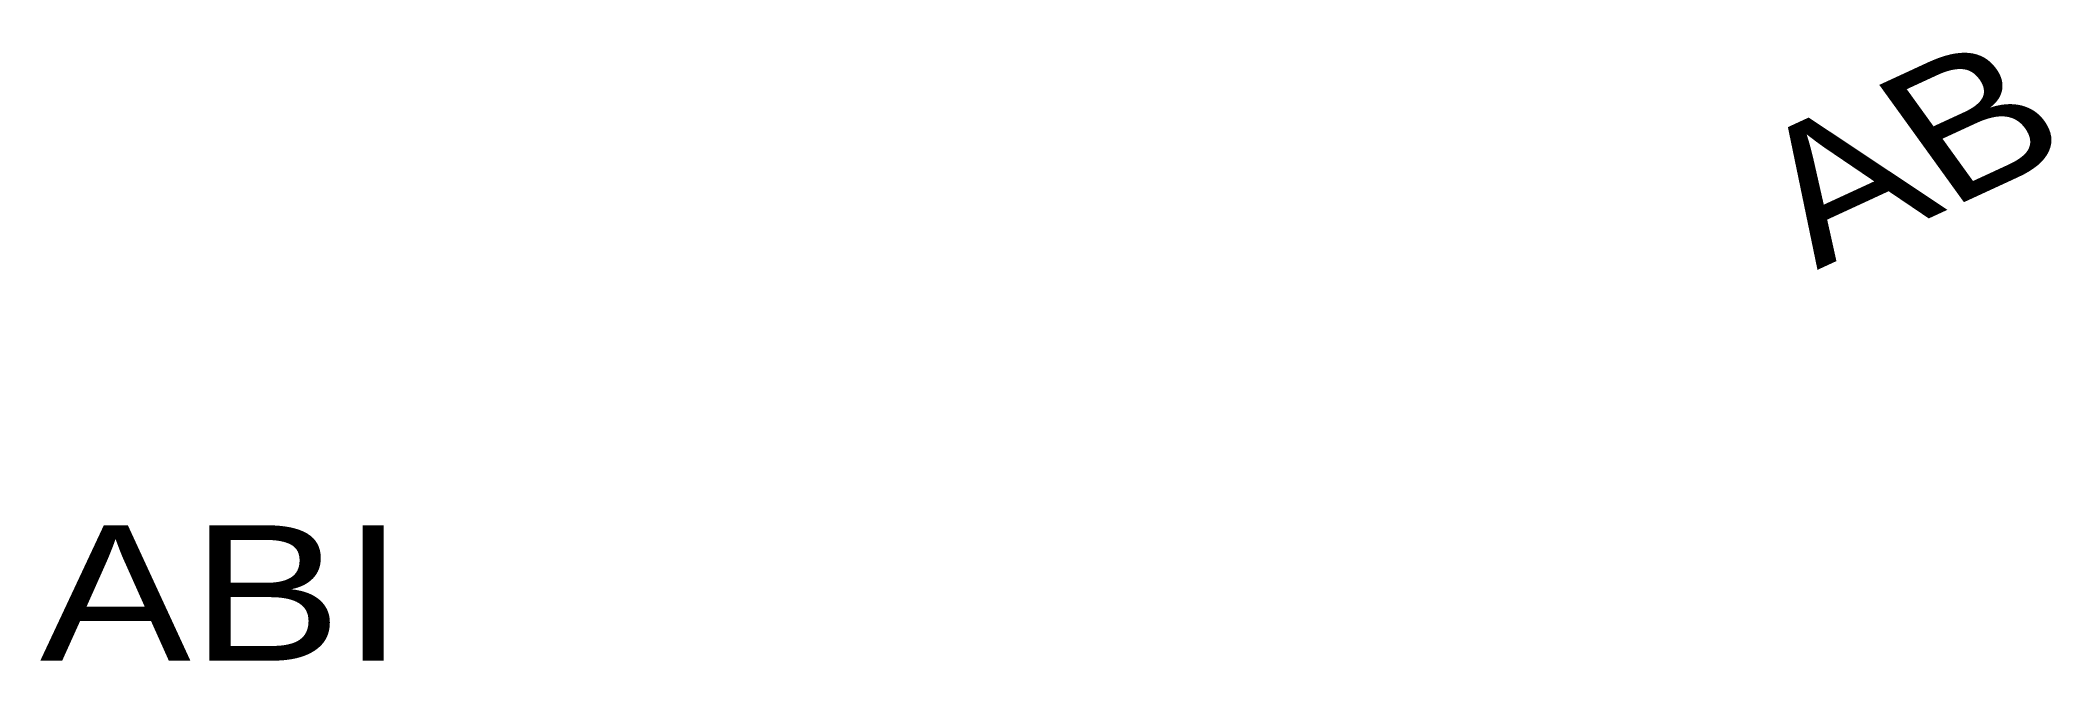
# Model space of a CAD drawing. Header units: metres. Extents: x 0 to 23.8, y -6 to 1.3.
import ezdxf

# ---------------------------------------------------------------- set-up
doc = ezdxf.new("R2010")
doc.units = ezdxf.units.M

msp = doc.modelspace()

# ---------------------------------------------------------------- texts
at = {"color": 1, "extrusion": (0, -0.6, 0.8)}
msp.add_text('ABI', height=2, dxfattribs=at).set_placement((0, 0, 10))
at = {"color": 3, "extrusion": (0, -0.6, 0.8), "insert": (20, 0), "char_height": 2, "attachment_point": 1, "rotation": 30}
msp.add_mtext('AB', dxfattribs=at)

doc.saveas('drawing.dxf')
